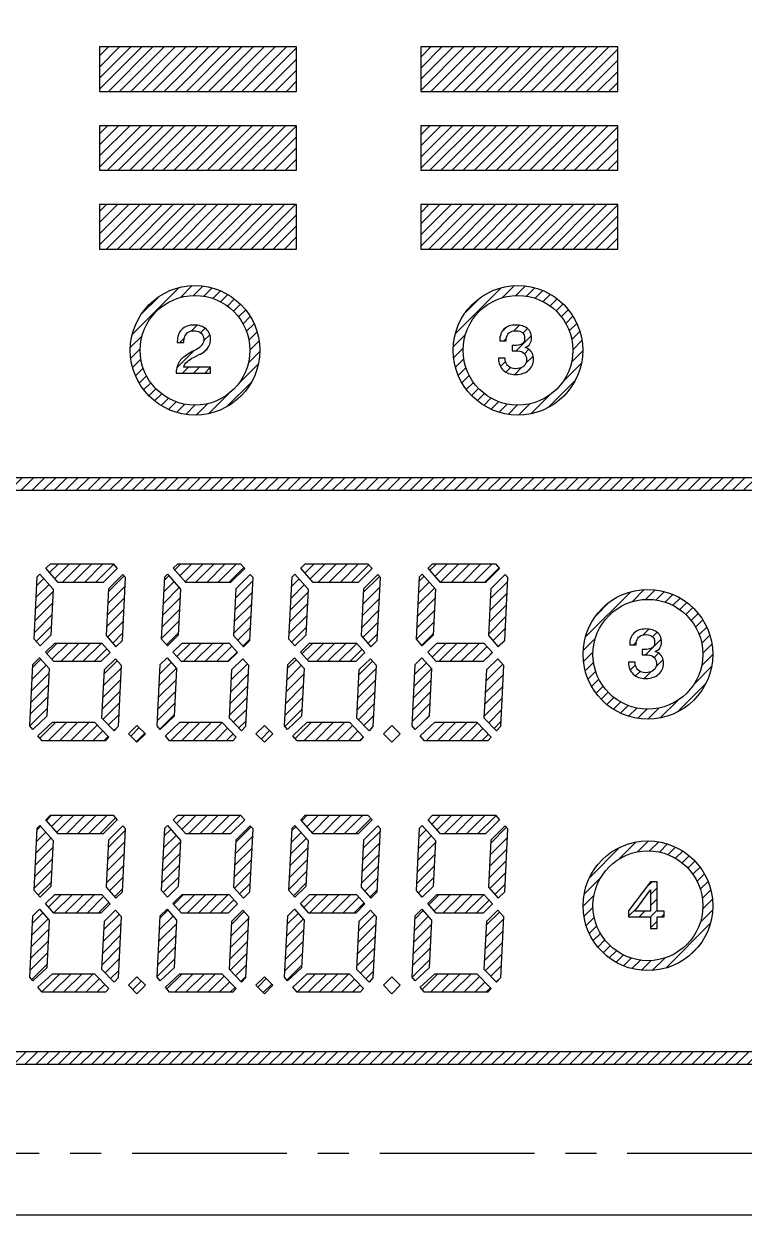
# Model space of a CAD drawing. Header units: millimetres. Extents: x 496 to 1208, y 1378 to 1539.
# Drawn here: x 1039.06 to 1056.52, y 1445.39 to 1474.27 of the extents above; entities that cross this region are included whole.
import ezdxf

# ---------------------------------------------------------------- set-up
doc = ezdxf.new("R2010")
doc.units = ezdxf.units.MM
doc.header["$LTSCALE"] = 3
doc.linetypes.add('CENTER', pattern=[2, 1.25, -0.25, 0.25, -0.25])
doc.layers.add('SY', color=6, linetype='Continuous')
pattern_1 = [(45, (202.90686, 3937.36203), (-0.134703842, 0.134703842), [])]

msp = doc.modelspace()

# ---------------------------------------------------------------- hatches: boundary and pattern name
at = {"linetype": 'Continuous'}
h = msp.add_hatch(dxfattribs=at)
h.set_pattern_fill('ANSI31', color=256, scale=0.06, style=0)
h.set_pattern_definition(pattern_1)
h.paths.add_polyline_path([(1040.895, 1472.629), (1040.895, 1473.706), (1045.668, 1473.706), (1045.668, 1472.629)])
h = msp.add_hatch(dxfattribs=at)
h.set_pattern_fill('ANSI31', color=256, scale=0.06, style=0)
h.set_pattern_definition(pattern_1)
h.paths.add_polyline_path([(1048.68, 1472.629), (1048.68, 1473.706), (1053.453, 1473.706), (1053.453, 1472.629)])
h = msp.add_hatch(dxfattribs=at)
h.set_pattern_fill('ANSI31', color=256, scale=0.06, style=0)
h.set_pattern_definition(pattern_1)
h.paths.add_polyline_path([(1040.895, 1470.719), (1040.895, 1471.796), (1045.668, 1471.796), (1045.668, 1470.719)])
h = msp.add_hatch(dxfattribs=at)
h.set_pattern_fill('ANSI31', color=256, scale=0.06, style=0)
h.set_pattern_definition(pattern_1)
h.paths.add_polyline_path([(1048.68, 1470.719), (1048.68, 1471.796), (1053.453, 1471.796), (1053.453, 1470.719)])
h = msp.add_hatch(dxfattribs=at)
h.set_pattern_fill('ANSI31', color=256, scale=0.06, style=0)
h.set_pattern_definition(pattern_1)
h.paths.add_polyline_path([(1040.895, 1468.809), (1040.895, 1469.886), (1045.668, 1469.886), (1045.668, 1468.809)])
h = msp.add_hatch(dxfattribs=at)
h.set_pattern_fill('ANSI31', color=256, scale=0.06, style=0)
h.set_pattern_definition(pattern_1)
h.paths.add_polyline_path([(1048.68, 1468.809), (1048.68, 1469.886), (1053.453, 1469.886), (1053.453, 1468.809)])
h = msp.add_hatch(dxfattribs=at)
h.set_pattern_fill('ANSI31', color=256, scale=0.06, style=0)
h.set_pattern_definition(pattern_1)
h.paths.add_polyline_path([(1043.209, 1467.924, -1), (1043.209, 1464.784, -1)])
h.paths.add_polyline_path([(1043.209, 1467.684, -1), (1043.209, 1465.024, -1)])
h = msp.add_hatch(dxfattribs=at)
h.set_pattern_fill('ANSI31', color=256, scale=0.06, style=0)
h.set_pattern_definition(pattern_1)
h.paths.add_polyline_path([(1051.034, 1467.924, -1), (1051.034, 1464.784, -1)])
h.paths.add_polyline_path([(1051.034, 1467.684, -1), (1051.034, 1465.024, -1)])
h = msp.add_hatch(dxfattribs=at)
h.set_pattern_fill('ANSI31', color=256, scale=0.06, style=0)
h.set_pattern_definition(pattern_1)
h.paths.add_polyline_path([(1043.42, 1466.624), (1043.416, 1466.664), (1043.406, 1466.701), (1043.389, 1466.733), (1043.365, 1466.762), (1043.354, 1466.772), (1043.324, 1466.794), (1043.29, 1466.81), (1043.252, 1466.821), (1043.211, 1466.827), (1043.178, 1466.828), (1043.135, 1466.826), (1043.096, 1466.817), (1043.06, 1466.802), (1043.029, 1466.782), (1043.003, 1466.757), (1042.982, 1466.729), (1042.965, 1466.698), (1042.952, 1466.662), (1042.944, 1466.624), (1042.939, 1466.582), (1042.939, 1466.56), (1042.939, 1466.546), (1042.779, 1466.546), (1042.779, 1466.567), (1042.781, 1466.61), (1042.786, 1466.651), (1042.794, 1466.69), (1042.804, 1466.726), (1042.819, 1466.761), (1042.836, 1466.793), (1042.856, 1466.823), (1042.88, 1466.85), (1042.889, 1466.86), (1042.917, 1466.884), (1042.947, 1466.906), (1042.98, 1466.924), (1043.014, 1466.939), (1043.052, 1466.951), (1043.092, 1466.96), (1043.134, 1466.965), (1043.178, 1466.967), (1043.185, 1466.967), (1043.23, 1466.965), (1043.272, 1466.961), (1043.313, 1466.953), (1043.351, 1466.942), (1043.387, 1466.928), (1043.42, 1466.911), (1043.451, 1466.891), (1043.476, 1466.872), (1043.504, 1466.845), (1043.527, 1466.815), (1043.547, 1466.784), (1043.563, 1466.75), (1043.574, 1466.714), (1043.581, 1466.676), (1043.585, 1466.636), (1043.585, 1466.622), (1043.583, 1466.581), (1043.577, 1466.542), (1043.568, 1466.504), (1043.554, 1466.469), (1043.536, 1466.436), (1043.521, 1466.413), (1043.499, 1466.385), (1043.474, 1466.359), (1043.446, 1466.333), (1043.413, 1466.309), (1043.378, 1466.286), (1043.339, 1466.264), (1043.323, 1466.257), (1043.22, 1466.207), (1043.175, 1466.184), (1043.135, 1466.161), (1043.099, 1466.14), (1043.067, 1466.119), (1043.039, 1466.098), (1043.015, 1466.078), (1043.015, 1466.077), (1042.985, 1466.047), (1042.961, 1466.015), (1042.942, 1465.982), (1042.929, 1465.948), (1042.928, 1465.945), (1043.585, 1465.945), (1043.585, 1465.801), (1042.753, 1465.801), (1042.753, 1465.811), (1042.754, 1465.854), (1042.759, 1465.894), (1042.765, 1465.933), (1042.776, 1465.97), (1042.788, 1466.006), (1042.804, 1466.039), (1042.823, 1466.071), (1042.839, 1466.095), (1042.859, 1466.12), (1042.881, 1466.144), (1042.906, 1466.168), (1042.934, 1466.192), (1042.966, 1466.216), (1042.999, 1466.24), (1043.036, 1466.264), (1043.076, 1466.288), (1043.119, 1466.311), (1043.138, 1466.322), (1043.241, 1466.375), (1043.281, 1466.398), (1043.315, 1466.422), (1043.345, 1466.447), (1043.369, 1466.473), (1043.377, 1466.484), (1043.396, 1466.516), (1043.41, 1466.552), (1043.418, 1466.59)])
h = msp.add_hatch(dxfattribs=at)
h.set_pattern_fill('ANSI31', color=256, scale=0.06, style=0)
h.set_pattern_definition(pattern_1)
h.paths.add_polyline_path([(1051.193, 1466.603), (1051.196, 1466.646), (1051.196, 1466.648), (1051.193, 1466.69), (1051.182, 1466.727), (1051.164, 1466.758), (1051.141, 1466.783), (1051.112, 1466.803), (1051.078, 1466.817), (1051.038, 1466.826), (1050.993, 1466.83), (1050.982, 1466.83), (1050.937, 1466.828), (1050.896, 1466.82), (1050.86, 1466.806), (1050.829, 1466.788), (1050.807, 1466.768), (1050.786, 1466.742), (1050.77, 1466.711), (1050.758, 1466.676), (1050.751, 1466.636), (1050.748, 1466.591), (1050.748, 1466.584), (1050.592, 1466.584), (1050.592, 1466.592), (1050.594, 1466.635), (1050.599, 1466.675), (1050.608, 1466.713), (1050.619, 1466.75), (1050.635, 1466.783), (1050.653, 1466.815), (1050.675, 1466.844), (1050.696, 1466.865), (1050.724, 1466.89), (1050.755, 1466.912), (1050.788, 1466.929), (1050.823, 1466.944), (1050.861, 1466.955), (1050.901, 1466.962), (1050.944, 1466.966), (1050.973, 1466.967), (1051.02, 1466.965), (1051.065, 1466.961), (1051.106, 1466.954), (1051.145, 1466.944), (1051.181, 1466.932), (1051.214, 1466.916), (1051.244, 1466.898), (1051.262, 1466.885), (1051.29, 1466.859), (1051.314, 1466.831), (1051.333, 1466.8), (1051.347, 1466.765), (1051.358, 1466.729), (1051.363, 1466.689), (1051.365, 1466.655), (1051.362, 1466.613), (1051.354, 1466.575), (1051.342, 1466.54), (1051.326, 1466.512), (1051.303, 1466.482), (1051.274, 1466.456), (1051.24, 1466.435), (1051.213, 1466.422), (1051.252, 1466.405), (1051.288, 1466.385), (1051.319, 1466.362), (1051.345, 1466.335), (1051.361, 1466.316), (1051.379, 1466.285), (1051.393, 1466.251), (1051.403, 1466.213), (1051.408, 1466.173), (1051.41, 1466.137), (1051.408, 1466.095), (1051.402, 1466.056), (1051.393, 1466.019), (1051.38, 1465.984), (1051.362, 1465.951), (1051.342, 1465.921), (1051.317, 1465.892), (1051.291, 1465.869), (1051.262, 1465.847), (1051.231, 1465.827), (1051.198, 1465.811), (1051.162, 1465.797), (1051.125, 1465.785), (1051.085, 1465.777), (1051.042, 1465.771), (1050.998, 1465.769), (1050.973, 1465.768), (1050.928, 1465.77), (1050.886, 1465.775), (1050.846, 1465.783), (1050.808, 1465.794), (1050.772, 1465.808), (1050.739, 1465.825), (1050.708, 1465.846), (1050.679, 1465.87), (1050.675, 1465.874), (1050.649, 1465.901), (1050.627, 1465.93), (1050.608, 1465.961), (1050.592, 1465.995), (1050.58, 1466.031), (1050.572, 1466.069), (1050.566, 1466.109), (1050.564, 1466.151), (1050.564, 1466.164), (1050.723, 1466.164), (1050.726, 1466.121), (1050.734, 1466.081), (1050.747, 1466.045), (1050.763, 1466.013), (1050.784, 1465.984), (1050.794, 1465.975), (1050.822, 1465.952), (1050.854, 1465.933), (1050.89, 1465.92), (1050.93, 1465.912), (1050.974, 1465.908), (1050.984, 1465.908), (1051.029, 1465.91), (1051.07, 1465.918), (1051.108, 1465.929), (1051.141, 1465.946), (1051.171, 1465.967), (1051.173, 1465.969), (1051.198, 1465.996), (1051.217, 1466.027), (1051.231, 1466.062), (1051.239, 1466.1), (1051.241, 1466.137), (1051.238, 1466.178), (1051.228, 1466.215), (1051.211, 1466.248), (1051.187, 1466.276), (1051.173, 1466.288), (1051.144, 1466.307), (1051.111, 1466.322), (1051.073, 1466.333), (1051.031, 1466.34), (1050.984, 1466.342), (1050.984, 1466.342), (1050.951, 1466.341), (1050.902, 1466.339), (1050.896, 1466.338), (1050.897, 1466.47), (1050.92, 1466.469), (1050.949, 1466.468), (1051, 1466.47), (1051.044, 1466.475), (1051.082, 1466.484), (1051.114, 1466.497), (1051.139, 1466.511), (1051.164, 1466.535), (1051.182, 1466.566)])
h = msp.add_hatch(dxfattribs=at)
h.set_pattern_fill('ANSI31', color=256, scale=0.06, style=0)
h.set_pattern_definition(pattern_1)
h.paths.add_polyline_path([(1039.893, 1460.729), (1039.593, 1461.071), (1039.702, 1461.179), (1041.222, 1461.179), (1041.324, 1461.069), (1040.983, 1460.729)])
h = msp.add_hatch(dxfattribs=at)
h.set_pattern_fill('ANSI31', color=256, scale=0.06, style=0)
h.set_pattern_definition(pattern_1)
h.paths.add_polyline_path([(1042.982, 1460.729), (1042.682, 1461.071), (1042.79, 1461.179), (1044.311, 1461.179), (1044.412, 1461.069), (1044.071, 1460.729)])
h = msp.add_hatch(dxfattribs=at)
h.set_pattern_fill('ANSI31', color=256, scale=0.06, style=0)
h.set_pattern_definition(pattern_1)
h.paths.add_polyline_path([(1046.07, 1460.729), (1045.77, 1461.071), (1045.879, 1461.179), (1047.399, 1461.179), (1047.501, 1461.069), (1047.16, 1460.729)])
h = msp.add_hatch(dxfattribs=at)
h.set_pattern_fill('ANSI31', color=256, scale=0.06, style=0)
h.set_pattern_definition(pattern_1)
h.paths.add_polyline_path([(1049.159, 1460.729), (1048.859, 1461.071), (1048.967, 1461.179), (1050.488, 1461.179), (1050.589, 1461.069), (1050.248, 1460.729)])
h = msp.add_hatch(dxfattribs=at)
h.set_pattern_fill('ANSI31', color=256, scale=0.06, style=0)
h.set_pattern_definition(pattern_1)
h.paths.add_polyline_path([(1039.452, 1459.191), (1039.308, 1459.354), (1039.384, 1460.863), (1039.451, 1460.93), (1039.77, 1460.566), (1039.714, 1459.449)])
h = msp.add_hatch(dxfattribs=at)
h.set_pattern_fill('ANSI31', color=256, scale=0.06, style=0)
h.set_pattern_definition(pattern_1)
h.paths.add_polyline_path([(1041.054, 1459.439), (1041.111, 1460.575), (1041.459, 1460.921), (1041.526, 1460.849), (1041.449, 1459.324), (1041.292, 1459.17)])
h = msp.add_hatch(dxfattribs=at)
h.set_pattern_fill('ANSI31', color=256, scale=0.06, style=0)
h.set_pattern_definition(pattern_1)
h.paths.add_polyline_path([(1042.54, 1459.191), (1042.397, 1459.354), (1042.473, 1460.863), (1042.54, 1460.93), (1042.858, 1460.566), (1042.802, 1459.449)])
h = msp.add_hatch(dxfattribs=at)
h.set_pattern_fill('ANSI31', color=256, scale=0.06, style=0)
h.set_pattern_definition(pattern_1)
h.paths.add_polyline_path([(1044.143, 1459.439), (1044.2, 1460.575), (1044.548, 1460.921), (1044.614, 1460.849), (1044.537, 1459.324), (1044.38, 1459.17)])
h = msp.add_hatch(dxfattribs=at)
h.set_pattern_fill('ANSI31', color=256, scale=0.06, style=0)
h.set_pattern_definition(pattern_1)
h.paths.add_polyline_path([(1045.629, 1459.191), (1045.485, 1459.354), (1045.561, 1460.863), (1045.628, 1460.93), (1045.947, 1460.566), (1045.891, 1459.449)])
h = msp.add_hatch(dxfattribs=at)
h.set_pattern_fill('ANSI31', color=256, scale=0.06, style=0)
h.set_pattern_definition(pattern_1)
h.paths.add_polyline_path([(1047.231, 1459.439), (1047.288, 1460.575), (1047.636, 1460.921), (1047.703, 1460.849), (1047.626, 1459.324), (1047.469, 1459.17)])
h = msp.add_hatch(dxfattribs=at)
h.set_pattern_fill('ANSI31', color=256, scale=0.06, style=0)
h.set_pattern_definition(pattern_1)
h.paths.add_polyline_path([(1048.717, 1459.191), (1048.574, 1459.354), (1048.65, 1460.863), (1048.717, 1460.93), (1049.035, 1460.566), (1048.979, 1459.449)])
h = msp.add_hatch(dxfattribs=at)
h.set_pattern_fill('ANSI31', color=256, scale=0.06, style=0)
h.set_pattern_definition(pattern_1)
h.paths.add_polyline_path([(1050.319, 1459.439), (1050.377, 1460.575), (1050.724, 1460.921), (1050.791, 1460.849), (1050.714, 1459.324), (1050.557, 1459.17)])
h = msp.add_hatch(dxfattribs=at)
h.set_pattern_fill('ANSI31', color=256, scale=0.06, style=0)
h.set_pattern_definition(pattern_1)
h.paths.add_polyline_path([(1054.184, 1460.558, -1), (1054.184, 1457.414, -1)])
h.paths.add_polyline_path([(1054.184, 1460.318, -1), (1054.184, 1457.654, -1)])
h = msp.add_hatch(dxfattribs=at)
h.set_pattern_fill('ANSI31', color=256, scale=0.06, style=0)
h.set_pattern_definition(pattern_1)
h.paths.add_polyline_path([(1054.343, 1459.235), (1054.347, 1459.278), (1054.347, 1459.28), (1054.343, 1459.323), (1054.333, 1459.359), (1054.315, 1459.391), (1054.291, 1459.416), (1054.262, 1459.435), (1054.228, 1459.45), (1054.188, 1459.459), (1054.143, 1459.463), (1054.132, 1459.463), (1054.087, 1459.46), (1054.046, 1459.452), (1054.01, 1459.439), (1053.979, 1459.42), (1053.957, 1459.401), (1053.936, 1459.374), (1053.92, 1459.343), (1053.908, 1459.308), (1053.9, 1459.268), (1053.897, 1459.224), (1053.897, 1459.216), (1053.742, 1459.216), (1053.742, 1459.224), (1053.744, 1459.267), (1053.749, 1459.308), (1053.757, 1459.346), (1053.769, 1459.382), (1053.784, 1459.416), (1053.803, 1459.447), (1053.825, 1459.476), (1053.845, 1459.498), (1053.873, 1459.523), (1053.904, 1459.544), (1053.937, 1459.562), (1053.973, 1459.577), (1054.011, 1459.588), (1054.051, 1459.595), (1054.094, 1459.599), (1054.123, 1459.6), (1054.17, 1459.598), (1054.215, 1459.594), (1054.256, 1459.587), (1054.295, 1459.577), (1054.331, 1459.565), (1054.364, 1459.549), (1054.394, 1459.531), (1054.412, 1459.517), (1054.44, 1459.492), (1054.464, 1459.463), (1054.483, 1459.432), (1054.498, 1459.398), (1054.508, 1459.361), (1054.514, 1459.321), (1054.515, 1459.288), (1054.512, 1459.246), (1054.505, 1459.207), (1054.492, 1459.172), (1054.477, 1459.145), (1054.453, 1459.114), (1054.425, 1459.088), (1054.39, 1459.067), (1054.363, 1459.054), (1054.403, 1459.037), (1054.438, 1459.018), (1054.469, 1458.994), (1054.496, 1458.967), (1054.511, 1458.948), (1054.529, 1458.917), (1054.543, 1458.883), (1054.553, 1458.845), (1054.559, 1458.805), (1054.56, 1458.769), (1054.558, 1458.727), (1054.553, 1458.688), (1054.543, 1458.651), (1054.53, 1458.616), (1054.513, 1458.583), (1054.492, 1458.553), (1054.467, 1458.524), (1054.442, 1458.501), (1054.413, 1458.479), (1054.381, 1458.459), (1054.348, 1458.442), (1054.312, 1458.428), (1054.275, 1458.417), (1054.235, 1458.409), (1054.192, 1458.403), (1054.148, 1458.4), (1054.123, 1458.4), (1054.078, 1458.401), (1054.036, 1458.406), (1053.996, 1458.414), (1053.958, 1458.425), (1053.922, 1458.44), (1053.889, 1458.457), (1053.858, 1458.478), (1053.829, 1458.502), (1053.825, 1458.506), (1053.799, 1458.533), (1053.777, 1458.562), (1053.758, 1458.593), (1053.742, 1458.627), (1053.73, 1458.663), (1053.721, 1458.701), (1053.716, 1458.741), (1053.714, 1458.783), (1053.714, 1458.796), (1053.873, 1458.796), (1053.876, 1458.753), (1053.884, 1458.713), (1053.896, 1458.677), (1053.913, 1458.645), (1053.934, 1458.616), (1053.943, 1458.607), (1053.972, 1458.584), (1054.004, 1458.565), (1054.039, 1458.552), (1054.08, 1458.544), (1054.124, 1458.54), (1054.134, 1458.54), (1054.179, 1458.542), (1054.22, 1458.549), (1054.258, 1458.561), (1054.291, 1458.578), (1054.321, 1458.599), (1054.323, 1458.601), (1054.348, 1458.628), (1054.367, 1458.659), (1054.381, 1458.694), (1054.389, 1458.732), (1054.391, 1458.769), (1054.388, 1458.81), (1054.378, 1458.847), (1054.361, 1458.88), (1054.338, 1458.908), (1054.324, 1458.92), (1054.294, 1458.94), (1054.261, 1458.955), (1054.223, 1458.965), (1054.181, 1458.972), (1054.134, 1458.974), (1054.134, 1458.974), (1054.101, 1458.973), (1054.052, 1458.971), (1054.046, 1458.97), (1054.047, 1459.102), (1054.07, 1459.101), (1054.099, 1459.1), (1054.15, 1459.102), (1054.194, 1459.107), (1054.233, 1459.116), (1054.265, 1459.129), (1054.289, 1459.143), (1054.314, 1459.168), (1054.332, 1459.198)])
h = msp.add_hatch(dxfattribs=at)
h.set_pattern_fill('ANSI31', color=256, scale=0.06, style=0)
h.set_pattern_definition(pattern_1)
h.paths.add_polyline_path([(1041.149, 1459.029), (1040.925, 1458.809), (1039.789, 1458.809), (1039.584, 1459.041), (1039.807, 1459.259), (1040.946, 1459.259)])
h = msp.add_hatch(dxfattribs=at)
h.set_pattern_fill('ANSI31', color=256, scale=0.06, style=0)
h.set_pattern_definition(pattern_1)
h.paths.add_polyline_path([(1044.237, 1459.029), (1044.014, 1458.809), (1042.877, 1458.809), (1042.673, 1459.041), (1042.895, 1459.259), (1044.034, 1459.259)])
h = msp.add_hatch(dxfattribs=at)
h.set_pattern_fill('ANSI31', color=256, scale=0.06, style=0)
h.set_pattern_definition(pattern_1)
h.paths.add_polyline_path([(1047.326, 1459.029), (1047.102, 1458.809), (1045.965, 1458.809), (1045.761, 1459.041), (1045.983, 1459.259), (1047.123, 1459.259)])
h = msp.add_hatch(dxfattribs=at)
h.set_pattern_fill('ANSI31', color=256, scale=0.06, style=0)
h.set_pattern_definition(pattern_1)
h.paths.add_polyline_path([(1050.414, 1459.029), (1050.19, 1458.809), (1049.054, 1458.809), (1048.85, 1459.041), (1049.072, 1459.259), (1050.211, 1459.259)])
h = msp.add_hatch(dxfattribs=at)
h.set_pattern_fill('ANSI31', color=256, scale=0.06, style=0)
h.set_pattern_definition(pattern_1)
h.paths.add_polyline_path([(1039.673, 1458.638), (1039.615, 1457.485), (1039.275, 1457.165), (1039.202, 1457.251), (1039.277, 1458.739), (1039.442, 1458.901)])
h = msp.add_hatch(dxfattribs=at)
h.set_pattern_fill('ANSI31', color=256, scale=0.06, style=0)
h.set_pattern_definition(pattern_1)
h.paths.add_polyline_path([(1041.281, 1458.879), (1041.419, 1458.723), (1041.344, 1457.238), (1041.249, 1457.131), (1040.953, 1457.44), (1041.013, 1458.615)])
h = msp.add_hatch(dxfattribs=at)
h.set_pattern_fill('ANSI31', color=256, scale=0.06, style=0)
h.set_pattern_definition(pattern_1)
h.paths.add_polyline_path([(1042.761, 1458.638), (1042.703, 1457.485), (1042.363, 1457.165), (1042.291, 1457.251), (1042.366, 1458.739), (1042.53, 1458.901)])
h = msp.add_hatch(dxfattribs=at)
h.set_pattern_fill('ANSI31', color=256, scale=0.06, style=0)
h.set_pattern_definition(pattern_1)
h.paths.add_polyline_path([(1044.37, 1458.879), (1044.507, 1458.723), (1044.432, 1457.238), (1044.338, 1457.131), (1044.042, 1457.44), (1044.101, 1458.615)])
h = msp.add_hatch(dxfattribs=at)
h.set_pattern_fill('ANSI31', color=256, scale=0.06, style=0)
h.set_pattern_definition(pattern_1)
h.paths.add_polyline_path([(1045.85, 1458.638), (1045.792, 1457.485), (1045.451, 1457.165), (1045.379, 1457.251), (1045.454, 1458.739), (1045.618, 1458.901)])
h = msp.add_hatch(dxfattribs=at)
h.set_pattern_fill('ANSI31', color=256, scale=0.06, style=0)
h.set_pattern_definition(pattern_1)
h.paths.add_polyline_path([(1047.458, 1458.879), (1047.596, 1458.723), (1047.521, 1457.238), (1047.426, 1457.131), (1047.13, 1457.44), (1047.19, 1458.615)])
h = msp.add_hatch(dxfattribs=at)
h.set_pattern_fill('ANSI31', color=256, scale=0.06, style=0)
h.set_pattern_definition(pattern_1)
h.paths.add_polyline_path([(1048.938, 1458.638), (1048.88, 1457.485), (1048.54, 1457.165), (1048.468, 1457.251), (1048.543, 1458.739), (1048.707, 1458.901)])
h = msp.add_hatch(dxfattribs=at)
h.set_pattern_fill('ANSI31', color=256, scale=0.06, style=0)
h.set_pattern_definition(pattern_1)
h.paths.add_polyline_path([(1050.547, 1458.879), (1050.684, 1458.723), (1050.609, 1457.238), (1050.515, 1457.131), (1050.219, 1457.44), (1050.278, 1458.615)])
h = msp.add_hatch(dxfattribs=at)
h.set_pattern_fill('ANSI31', color=256, scale=0.06, style=0)
h.set_pattern_definition(pattern_1)
h.paths.add_polyline_path([(1041.037, 1456.89), (1039.504, 1456.89), (1039.403, 1457.011), (1039.752, 1457.34), (1040.773, 1457.34), (1041.117, 1456.98)])
h = msp.add_hatch(dxfattribs=at)
h.set_pattern_fill('ANSI31', color=256, scale=0.06, style=0)
h.set_pattern_definition(pattern_1)
h.paths.add_polyline_path([(1041.598, 1457.059), (1041.801, 1457.262), (1042.005, 1457.059), (1041.801, 1456.855)])
h = msp.add_hatch(dxfattribs=at)
h.set_pattern_fill('ANSI31', color=256, scale=0.06, style=0)
h.set_pattern_definition(pattern_1)
h.paths.add_polyline_path([(1044.126, 1456.89), (1042.592, 1456.89), (1042.491, 1457.011), (1042.841, 1457.34), (1043.861, 1457.34), (1044.205, 1456.98)])
h = msp.add_hatch(dxfattribs=at)
h.set_pattern_fill('ANSI31', color=256, scale=0.06, style=0)
h.set_pattern_definition(pattern_1)
h.paths.add_polyline_path([(1044.686, 1457.059), (1044.89, 1457.262), (1045.094, 1457.059), (1044.89, 1456.855)])
h = msp.add_hatch(dxfattribs=at)
h.set_pattern_fill('ANSI31', color=256, scale=0.06, style=0)
h.set_pattern_definition(pattern_1)
h.paths.add_polyline_path([(1047.214, 1456.89), (1045.68, 1456.89), (1045.58, 1457.011), (1045.929, 1457.34), (1046.95, 1457.34), (1047.294, 1456.98)])
h = msp.add_hatch(dxfattribs=at)
h.set_pattern_fill('ANSI31', color=256, scale=0.06, style=0)
h.set_pattern_definition(pattern_1)
h.paths.add_polyline_path([(1050.303, 1456.89), (1048.769, 1456.89), (1048.668, 1457.011), (1049.017, 1457.34), (1050.038, 1457.34), (1050.382, 1456.98)])
h = msp.add_hatch(dxfattribs=at)
h.set_pattern_fill('ANSI31', color=256, scale=0.06, style=0)
h.set_pattern_definition(pattern_1)
h.paths.add_polyline_path([(1039.893, 1454.634), (1039.593, 1454.976), (1039.702, 1455.084), (1041.222, 1455.084), (1041.324, 1454.974), (1040.983, 1454.634)])
h = msp.add_hatch(dxfattribs=at)
h.set_pattern_fill('ANSI31', color=256, scale=0.06, style=0)
h.set_pattern_definition(pattern_1)
h.paths.add_polyline_path([(1042.982, 1454.634), (1042.682, 1454.976), (1042.79, 1455.084), (1044.311, 1455.084), (1044.412, 1454.974), (1044.071, 1454.634)])
h = msp.add_hatch(dxfattribs=at)
h.set_pattern_fill('ANSI31', color=256, scale=0.06, style=0)
h.set_pattern_definition(pattern_1)
h.paths.add_polyline_path([(1046.07, 1454.634), (1045.77, 1454.976), (1045.879, 1455.084), (1047.399, 1455.084), (1047.501, 1454.974), (1047.16, 1454.634)])
h = msp.add_hatch(dxfattribs=at)
h.set_pattern_fill('ANSI31', color=256, scale=0.06, style=0)
h.set_pattern_definition(pattern_1)
h.paths.add_polyline_path([(1049.159, 1454.634), (1048.859, 1454.976), (1048.967, 1455.084), (1050.488, 1455.084), (1050.589, 1454.974), (1050.248, 1454.634)])
h = msp.add_hatch(dxfattribs=at)
h.set_pattern_fill('ANSI31', color=256, scale=0.06, style=0)
h.set_pattern_definition(pattern_1)
h.paths.add_polyline_path([(1039.452, 1453.097), (1039.308, 1453.259), (1039.384, 1454.768), (1039.451, 1454.835), (1039.77, 1454.472), (1039.714, 1453.354)])
h = msp.add_hatch(dxfattribs=at)
h.set_pattern_fill('ANSI31', color=256, scale=0.06, style=0)
h.set_pattern_definition(pattern_1)
h.paths.add_polyline_path([(1041.054, 1453.344), (1041.111, 1454.48), (1041.459, 1454.827), (1041.526, 1454.754), (1041.449, 1453.229), (1041.292, 1453.075)])
h = msp.add_hatch(dxfattribs=at)
h.set_pattern_fill('ANSI31', color=256, scale=0.06, style=0)
h.set_pattern_definition(pattern_1)
h.paths.add_polyline_path([(1042.54, 1453.097), (1042.397, 1453.259), (1042.473, 1454.768), (1042.54, 1454.835), (1042.858, 1454.472), (1042.802, 1453.354)])
h = msp.add_hatch(dxfattribs=at)
h.set_pattern_fill('ANSI31', color=256, scale=0.06, style=0)
h.set_pattern_definition(pattern_1)
h.paths.add_polyline_path([(1044.143, 1453.344), (1044.2, 1454.48), (1044.548, 1454.827), (1044.614, 1454.754), (1044.537, 1453.229), (1044.38, 1453.075)])
h = msp.add_hatch(dxfattribs=at)
h.set_pattern_fill('ANSI31', color=256, scale=0.06, style=0)
h.set_pattern_definition(pattern_1)
h.paths.add_polyline_path([(1045.629, 1453.097), (1045.485, 1453.259), (1045.561, 1454.768), (1045.628, 1454.835), (1045.947, 1454.472), (1045.891, 1453.354)])
h = msp.add_hatch(dxfattribs=at)
h.set_pattern_fill('ANSI31', color=256, scale=0.06, style=0)
h.set_pattern_definition(pattern_1)
h.paths.add_polyline_path([(1047.231, 1453.344), (1047.288, 1454.48), (1047.636, 1454.827), (1047.703, 1454.754), (1047.626, 1453.229), (1047.469, 1453.075)])
h = msp.add_hatch(dxfattribs=at)
h.set_pattern_fill('ANSI31', color=256, scale=0.06, style=0)
h.set_pattern_definition(pattern_1)
h.paths.add_polyline_path([(1048.717, 1453.097), (1048.574, 1453.259), (1048.65, 1454.768), (1048.717, 1454.835), (1049.035, 1454.472), (1048.979, 1453.354)])
h = msp.add_hatch(dxfattribs=at)
h.set_pattern_fill('ANSI31', color=256, scale=0.06, style=0)
h.set_pattern_definition(pattern_1)
h.paths.add_polyline_path([(1050.319, 1453.344), (1050.377, 1454.48), (1050.724, 1454.827), (1050.791, 1454.754), (1050.714, 1453.229), (1050.557, 1453.075)])
h = msp.add_hatch(dxfattribs=at)
h.set_pattern_fill('ANSI31', color=256, scale=0.06, style=0)
h.set_pattern_definition(pattern_1)
h.paths.add_polyline_path([(1054.184, 1454.463, -1), (1054.184, 1451.32, -1)])
h.paths.add_polyline_path([(1054.184, 1454.223, -1), (1054.184, 1451.56, -1)])
h = msp.add_hatch(dxfattribs=at)
h.set_pattern_fill('ANSI31', color=256, scale=0.06, style=0)
h.set_pattern_definition(pattern_1)
h.paths.add_polyline_path([(1054.407, 1453.472), (1054.407, 1452.759), (1054.58, 1452.759), (1054.58, 1452.625), (1054.407, 1452.625), (1054.407, 1452.339), (1054.249, 1452.339), (1054.249, 1452.625), (1053.717, 1452.625), (1053.717, 1452.772), (1054.248, 1453.472)])
h.paths.add_polyline_path([(1054.249, 1453.278), (1054.249, 1452.759), (1053.864, 1452.759)])
h = msp.add_hatch(dxfattribs=at)
h.set_pattern_fill('ANSI31', color=256, scale=0.06, style=0)
h.set_pattern_definition(pattern_1)
h.paths.add_polyline_path([(1041.149, 1452.935), (1040.925, 1452.715), (1039.789, 1452.715), (1039.584, 1452.946), (1039.807, 1453.165), (1040.946, 1453.165)])
h = msp.add_hatch(dxfattribs=at)
h.set_pattern_fill('ANSI31', color=256, scale=0.06, style=0)
h.set_pattern_definition(pattern_1)
h.paths.add_polyline_path([(1044.237, 1452.935), (1044.014, 1452.715), (1042.877, 1452.715), (1042.673, 1452.946), (1042.895, 1453.165), (1044.034, 1453.165)])
h = msp.add_hatch(dxfattribs=at)
h.set_pattern_fill('ANSI31', color=256, scale=0.06, style=0)
h.set_pattern_definition(pattern_1)
h.paths.add_polyline_path([(1047.326, 1452.935), (1047.102, 1452.715), (1045.965, 1452.715), (1045.761, 1452.946), (1045.983, 1453.165), (1047.123, 1453.165)])
h = msp.add_hatch(dxfattribs=at)
h.set_pattern_fill('ANSI31', color=256, scale=0.06, style=0)
h.set_pattern_definition(pattern_1)
h.paths.add_polyline_path([(1050.414, 1452.935), (1050.19, 1452.715), (1049.054, 1452.715), (1048.85, 1452.946), (1049.072, 1453.165), (1050.211, 1453.165)])
h = msp.add_hatch(dxfattribs=at)
h.set_pattern_fill('ANSI31', color=256, scale=0.06, style=0)
h.set_pattern_definition(pattern_1)
h.paths.add_polyline_path([(1039.673, 1452.543), (1039.615, 1451.39), (1039.275, 1451.07), (1039.202, 1451.157), (1039.277, 1452.645), (1039.442, 1452.806)])
h = msp.add_hatch(dxfattribs=at)
h.set_pattern_fill('ANSI31', color=256, scale=0.06, style=0)
h.set_pattern_definition(pattern_1)
h.paths.add_polyline_path([(1041.281, 1452.784), (1041.419, 1452.629), (1041.344, 1451.144), (1041.249, 1451.036), (1040.953, 1451.346), (1041.013, 1452.52)])
h = msp.add_hatch(dxfattribs=at)
h.set_pattern_fill('ANSI31', color=256, scale=0.06, style=0)
h.set_pattern_definition(pattern_1)
h.paths.add_polyline_path([(1042.761, 1452.543), (1042.703, 1451.39), (1042.363, 1451.07), (1042.291, 1451.157), (1042.366, 1452.645), (1042.53, 1452.806)])
h = msp.add_hatch(dxfattribs=at)
h.set_pattern_fill('ANSI31', color=256, scale=0.06, style=0)
h.set_pattern_definition(pattern_1)
h.paths.add_polyline_path([(1044.37, 1452.784), (1044.507, 1452.629), (1044.432, 1451.144), (1044.338, 1451.036), (1044.042, 1451.346), (1044.101, 1452.52)])
h = msp.add_hatch(dxfattribs=at)
h.set_pattern_fill('ANSI31', color=256, scale=0.06, style=0)
h.set_pattern_definition(pattern_1)
h.paths.add_polyline_path([(1045.85, 1452.543), (1045.792, 1451.39), (1045.451, 1451.07), (1045.379, 1451.157), (1045.454, 1452.645), (1045.618, 1452.806)])
h = msp.add_hatch(dxfattribs=at)
h.set_pattern_fill('ANSI31', color=256, scale=0.06, style=0)
h.set_pattern_definition(pattern_1)
h.paths.add_polyline_path([(1047.458, 1452.784), (1047.596, 1452.629), (1047.521, 1451.144), (1047.426, 1451.036), (1047.13, 1451.346), (1047.19, 1452.52)])
h = msp.add_hatch(dxfattribs=at)
h.set_pattern_fill('ANSI31', color=256, scale=0.06, style=0)
h.set_pattern_definition(pattern_1)
h.paths.add_polyline_path([(1048.938, 1452.543), (1048.88, 1451.39), (1048.54, 1451.07), (1048.468, 1451.157), (1048.543, 1452.645), (1048.707, 1452.806)])
h = msp.add_hatch(dxfattribs=at)
h.set_pattern_fill('ANSI31', color=256, scale=0.06, style=0)
h.set_pattern_definition(pattern_1)
h.paths.add_polyline_path([(1050.547, 1452.784), (1050.684, 1452.629), (1050.609, 1451.144), (1050.515, 1451.036), (1050.219, 1451.346), (1050.278, 1452.52)])
h = msp.add_hatch(dxfattribs=at)
h.set_pattern_fill('ANSI31', color=256, scale=0.06, style=0)
h.set_pattern_definition(pattern_1)
h.paths.add_polyline_path([(1041.037, 1450.795), (1039.504, 1450.795), (1039.403, 1450.916), (1039.752, 1451.245), (1040.773, 1451.245), (1041.117, 1450.885)])
h = msp.add_hatch(dxfattribs=at)
h.set_pattern_fill('ANSI31', color=256, scale=0.06, style=0)
h.set_pattern_definition(pattern_1)
h.paths.add_polyline_path([(1041.598, 1450.964), (1041.801, 1451.168), (1042.005, 1450.964), (1041.801, 1450.76)])
h = msp.add_hatch(dxfattribs=at)
h.set_pattern_fill('ANSI31', color=256, scale=0.06, style=0)
h.set_pattern_definition(pattern_1)
h.paths.add_polyline_path([(1044.126, 1450.795), (1042.592, 1450.795), (1042.491, 1450.916), (1042.841, 1451.245), (1043.861, 1451.245), (1044.205, 1450.885)])
h = msp.add_hatch(dxfattribs=at)
h.set_pattern_fill('ANSI31', color=256, scale=0.06, style=0)
h.set_pattern_definition(pattern_1)
h.paths.add_polyline_path([(1044.686, 1450.964), (1044.89, 1451.168), (1045.094, 1450.964), (1044.89, 1450.76)])
h = msp.add_hatch(dxfattribs=at)
h.set_pattern_fill('ANSI31', color=256, scale=0.06, style=0)
h.set_pattern_definition(pattern_1)
h.paths.add_polyline_path([(1047.214, 1450.795), (1045.68, 1450.795), (1045.58, 1450.916), (1045.929, 1451.245), (1046.95, 1451.245), (1047.294, 1450.885)])
h = msp.add_hatch(dxfattribs=at)
h.set_pattern_fill('ANSI31', color=256, scale=0.06, style=0)
h.set_pattern_definition(pattern_1)
h.paths.add_polyline_path([(1050.303, 1450.795), (1048.769, 1450.795), (1048.668, 1450.916), (1049.017, 1451.245), (1050.038, 1451.245), (1050.382, 1450.885)])
at = {"layer": 'SY', "linetype": 'Continuous'}
h = msp.add_hatch(dxfattribs=at)
h.set_pattern_fill('ANSI31', color=256, scale=0.06, style=0)
h.set_pattern_definition(pattern_1)
h.paths.add_polyline_path([(1072.536, 1462.966), (1031.154, 1462.966, -1), (1031.154, 1463.266), (1072.536, 1463.266, -1)])
h = msp.add_hatch(dxfattribs=at)
h.set_pattern_fill('ANSI31', color=256, scale=0.06, style=0)
h.set_pattern_definition(pattern_1)
h.paths.add_polyline_path([(1072.536, 1449.054), (1031.154, 1449.054, -1), (1031.154, 1449.354), (1072.536, 1449.354, -1)])

# ---------------------------------------------------------------- linework, layer by layer
msp.add_lwpolyline([(1077.905, 1509.351), (1077.905, 1445.391), (1025.185, 1445.391), (1025.185, 1509.351)], close=True)
at = {"linetype": 'CENTER'}
msp.add_lwpolyline([(1073.405, 1507.851), (1029.685, 1507.851, 0.414214), (1028.685, 1506.851), (1028.685, 1447.891, 0.414214), (1029.685, 1446.891), (1073.405, 1446.891, 0.414214), (1074.405, 1447.891), (1074.405, 1506.851, 0.414214)], format="xyb", close=True, dxfattribs=at)
at = {"linetype": 'Continuous'}
for points in [[(1045.668, 1472.629), (1045.668, 1473.706), (1040.895, 1473.706), (1040.895, 1472.629)], [(1053.453, 1472.629), (1053.453, 1473.706), (1048.68, 1473.706), (1048.68, 1472.629)], [(1045.668, 1470.719), (1045.668, 1471.796), (1040.895, 1471.796), (1040.895, 1470.719)], [(1053.453, 1470.719), (1053.453, 1471.796), (1048.68, 1471.796), (1048.68, 1470.719)], [(1045.668, 1468.809), (1045.668, 1469.886), (1040.895, 1469.886), (1040.895, 1468.809)], [(1053.453, 1468.809), (1053.453, 1469.886), (1048.68, 1469.886), (1048.68, 1468.809)], [(1043.418, 1466.59), (1043.41, 1466.552), (1043.396, 1466.516), (1043.377, 1466.484), (1043.369, 1466.473), (1043.345, 1466.447), (1043.315, 1466.422), (1043.281, 1466.398), (1043.241, 1466.375), (1043.138, 1466.322), (1043.119, 1466.311), (1043.076, 1466.288), (1043.036, 1466.264), (1042.999, 1466.24), (1042.966, 1466.216), (1042.934, 1466.192), (1042.906, 1466.168), (1042.881, 1466.144), (1042.859, 1466.12), (1042.839, 1466.095), (1042.823, 1466.071), (1042.804, 1466.039), (1042.788, 1466.006), (1042.776, 1465.97), (1042.765, 1465.933), (1042.759, 1465.894), (1042.754, 1465.854), (1042.753, 1465.811), (1042.753, 1465.801), (1043.585, 1465.801), (1043.585, 1465.945), (1042.928, 1465.945), (1042.929, 1465.948), (1042.942, 1465.982), (1042.961, 1466.015), (1042.985, 1466.047), (1043.015, 1466.077), (1043.015, 1466.078), (1043.039, 1466.098), (1043.067, 1466.119), (1043.099, 1466.14), (1043.135, 1466.161), (1043.175, 1466.184), (1043.22, 1466.207), (1043.323, 1466.257), (1043.339, 1466.264), (1043.378, 1466.286), (1043.413, 1466.309), (1043.446, 1466.333), (1043.474, 1466.359), (1043.499, 1466.385), (1043.521, 1466.413), (1043.536, 1466.436), (1043.554, 1466.469), (1043.568, 1466.504), (1043.577, 1466.542), (1043.583, 1466.581), (1043.585, 1466.622), (1043.585, 1466.636), (1043.581, 1466.676), (1043.574, 1466.714), (1043.563, 1466.75), (1043.547, 1466.784), (1043.527, 1466.815), (1043.504, 1466.845), (1043.476, 1466.872), (1043.451, 1466.891), (1043.42, 1466.911), (1043.387, 1466.928), (1043.351, 1466.942), (1043.313, 1466.953), (1043.272, 1466.961), (1043.23, 1466.965), (1043.185, 1466.967), (1043.178, 1466.967), (1043.134, 1466.965), (1043.092, 1466.96), (1043.052, 1466.951), (1043.014, 1466.939), (1042.98, 1466.924), (1042.947, 1466.906), (1042.917, 1466.884), (1042.889, 1466.86), (1042.88, 1466.85), (1042.856, 1466.823), (1042.836, 1466.793), (1042.819, 1466.761), (1042.804, 1466.726), (1042.794, 1466.69), (1042.786, 1466.651), (1042.781, 1466.61), (1042.779, 1466.567), (1042.779, 1466.546), (1042.939, 1466.546), (1042.939, 1466.56), (1042.939, 1466.582), (1042.944, 1466.624), (1042.952, 1466.662), (1042.965, 1466.698), (1042.982, 1466.729), (1043.003, 1466.757), (1043.029, 1466.782), (1043.06, 1466.802), (1043.096, 1466.817), (1043.135, 1466.826), (1043.178, 1466.828), (1043.211, 1466.827), (1043.252, 1466.821), (1043.29, 1466.81), (1043.324, 1466.794), (1043.354, 1466.772), (1043.365, 1466.762), (1043.389, 1466.733), (1043.406, 1466.701), (1043.416, 1466.664), (1043.42, 1466.624)], [(1051.182, 1466.566), (1051.164, 1466.535), (1051.139, 1466.511), (1051.114, 1466.497), (1051.082, 1466.484), (1051.044, 1466.475), (1051, 1466.47), (1050.949, 1466.468), (1050.92, 1466.469), (1050.897, 1466.47), (1050.896, 1466.338), (1050.902, 1466.339), (1050.951, 1466.341), (1050.984, 1466.342), (1050.984, 1466.342), (1051.031, 1466.34), (1051.073, 1466.333), (1051.111, 1466.322), (1051.144, 1466.307), (1051.173, 1466.288), (1051.187, 1466.276), (1051.211, 1466.248), (1051.228, 1466.215), (1051.238, 1466.178), (1051.241, 1466.137), (1051.239, 1466.1), (1051.231, 1466.062), (1051.217, 1466.027), (1051.198, 1465.996), (1051.173, 1465.969), (1051.171, 1465.967), (1051.141, 1465.946), (1051.108, 1465.929), (1051.07, 1465.918), (1051.029, 1465.91), (1050.984, 1465.908), (1050.974, 1465.908), (1050.93, 1465.912), (1050.89, 1465.92), (1050.854, 1465.933), (1050.822, 1465.952), (1050.794, 1465.975), (1050.784, 1465.984), (1050.763, 1466.013), (1050.747, 1466.045), (1050.734, 1466.081), (1050.726, 1466.121), (1050.723, 1466.164), (1050.564, 1466.164), (1050.564, 1466.151), (1050.566, 1466.109), (1050.572, 1466.069), (1050.58, 1466.031), (1050.592, 1465.995), (1050.608, 1465.961), (1050.627, 1465.93), (1050.649, 1465.901), (1050.675, 1465.874), (1050.679, 1465.87), (1050.708, 1465.846), (1050.739, 1465.825), (1050.772, 1465.808), (1050.808, 1465.794), (1050.846, 1465.783), (1050.886, 1465.775), (1050.928, 1465.77), (1050.973, 1465.768), (1050.998, 1465.769), (1051.042, 1465.771), (1051.085, 1465.777), (1051.125, 1465.785), (1051.162, 1465.797), (1051.198, 1465.811), (1051.231, 1465.827), (1051.262, 1465.847), (1051.291, 1465.869), (1051.317, 1465.892), (1051.342, 1465.921), (1051.362, 1465.951), (1051.38, 1465.984), (1051.393, 1466.019), (1051.402, 1466.056), (1051.408, 1466.095), (1051.41, 1466.137), (1051.408, 1466.173), (1051.403, 1466.213), (1051.393, 1466.251), (1051.379, 1466.285), (1051.361, 1466.316), (1051.345, 1466.335), (1051.319, 1466.362), (1051.288, 1466.385), (1051.252, 1466.405), (1051.213, 1466.422), (1051.24, 1466.435), (1051.274, 1466.456), (1051.303, 1466.482), (1051.326, 1466.512), (1051.342, 1466.54), (1051.354, 1466.575), (1051.362, 1466.613), (1051.365, 1466.655), (1051.363, 1466.689), (1051.358, 1466.729), (1051.347, 1466.765), (1051.333, 1466.8), (1051.314, 1466.831), (1051.29, 1466.859), (1051.262, 1466.885), (1051.244, 1466.898), (1051.214, 1466.916), (1051.181, 1466.932), (1051.145, 1466.944), (1051.106, 1466.954), (1051.065, 1466.961), (1051.02, 1466.965), (1050.973, 1466.967), (1050.944, 1466.966), (1050.901, 1466.962), (1050.861, 1466.955), (1050.823, 1466.944), (1050.788, 1466.929), (1050.755, 1466.912), (1050.724, 1466.89), (1050.696, 1466.865), (1050.675, 1466.844), (1050.653, 1466.815), (1050.635, 1466.783), (1050.619, 1466.75), (1050.608, 1466.713), (1050.599, 1466.675), (1050.594, 1466.635), (1050.592, 1466.592), (1050.592, 1466.584), (1050.748, 1466.584), (1050.748, 1466.591), (1050.751, 1466.636), (1050.758, 1466.676), (1050.77, 1466.711), (1050.786, 1466.742), (1050.807, 1466.768), (1050.829, 1466.788), (1050.86, 1466.806), (1050.896, 1466.82), (1050.937, 1466.828), (1050.982, 1466.83), (1050.993, 1466.83), (1051.038, 1466.826), (1051.078, 1466.817), (1051.112, 1466.803), (1051.141, 1466.783), (1051.164, 1466.758), (1051.182, 1466.727), (1051.193, 1466.69), (1051.196, 1466.648), (1051.196, 1466.646), (1051.193, 1466.603)], [(1039.893, 1460.729), (1039.593, 1461.071), (1039.702, 1461.179), (1041.222, 1461.179), (1041.324, 1461.069), (1040.983, 1460.729)], [(1042.982, 1460.729), (1042.682, 1461.071), (1042.79, 1461.179), (1044.311, 1461.179), (1044.412, 1461.069), (1044.071, 1460.729)], [(1046.07, 1460.729), (1045.77, 1461.071), (1045.879, 1461.179), (1047.399, 1461.179), (1047.501, 1461.069), (1047.16, 1460.729)], [(1049.159, 1460.729), (1048.859, 1461.071), (1048.967, 1461.179), (1050.488, 1461.179), (1050.589, 1461.069), (1050.248, 1460.729)], [(1039.452, 1459.191), (1039.308, 1459.354), (1039.384, 1460.863), (1039.451, 1460.93), (1039.77, 1460.566), (1039.714, 1459.449)], [(1041.292, 1459.17), (1041.449, 1459.324), (1041.526, 1460.849), (1041.459, 1460.921), (1041.111, 1460.575), (1041.054, 1459.439)], [(1042.54, 1459.191), (1042.397, 1459.354), (1042.473, 1460.863), (1042.54, 1460.93), (1042.858, 1460.566), (1042.802, 1459.449)], [(1044.38, 1459.17), (1044.537, 1459.324), (1044.614, 1460.849), (1044.548, 1460.921), (1044.2, 1460.575), (1044.143, 1459.439)], [(1045.629, 1459.191), (1045.485, 1459.354), (1045.561, 1460.863), (1045.628, 1460.93), (1045.947, 1460.566), (1045.891, 1459.449)], [(1047.469, 1459.17), (1047.626, 1459.324), (1047.703, 1460.849), (1047.636, 1460.921), (1047.288, 1460.575), (1047.231, 1459.439)], [(1048.717, 1459.191), (1048.574, 1459.354), (1048.65, 1460.863), (1048.717, 1460.93), (1049.035, 1460.566), (1048.979, 1459.449)], [(1050.557, 1459.17), (1050.714, 1459.324), (1050.791, 1460.849), (1050.724, 1460.921), (1050.377, 1460.575), (1050.319, 1459.439)], [(1054.332, 1459.198), (1054.314, 1459.168), (1054.289, 1459.143), (1054.265, 1459.129), (1054.233, 1459.116), (1054.194, 1459.107), (1054.15, 1459.102), (1054.099, 1459.1), (1054.07, 1459.101), (1054.047, 1459.102), (1054.046, 1458.97), (1054.052, 1458.971), (1054.101, 1458.973), (1054.134, 1458.974), (1054.134, 1458.974), (1054.181, 1458.972), (1054.223, 1458.965), (1054.261, 1458.955), (1054.294, 1458.94), (1054.324, 1458.92), (1054.338, 1458.908), (1054.361, 1458.88), (1054.378, 1458.847), (1054.388, 1458.81), (1054.391, 1458.769), (1054.389, 1458.732), (1054.381, 1458.694), (1054.367, 1458.659), (1054.348, 1458.628), (1054.323, 1458.601), (1054.321, 1458.599), (1054.291, 1458.578), (1054.258, 1458.561), (1054.22, 1458.549), (1054.179, 1458.542), (1054.134, 1458.54), (1054.124, 1458.54), (1054.08, 1458.544), (1054.039, 1458.552), (1054.004, 1458.565), (1053.972, 1458.584), (1053.943, 1458.607), (1053.934, 1458.616), (1053.913, 1458.645), (1053.896, 1458.677), (1053.884, 1458.713), (1053.876, 1458.753), (1053.873, 1458.796), (1053.714, 1458.796), (1053.714, 1458.783), (1053.716, 1458.741), (1053.721, 1458.701), (1053.73, 1458.663), (1053.742, 1458.627), (1053.758, 1458.593), (1053.777, 1458.562), (1053.799, 1458.533), (1053.825, 1458.506), (1053.829, 1458.502), (1053.858, 1458.478), (1053.889, 1458.457), (1053.922, 1458.44), (1053.958, 1458.425), (1053.996, 1458.414), (1054.036, 1458.406), (1054.078, 1458.401), (1054.123, 1458.4), (1054.148, 1458.4), (1054.192, 1458.403), (1054.235, 1458.409), (1054.275, 1458.417), (1054.312, 1458.428), (1054.348, 1458.442), (1054.381, 1458.459), (1054.413, 1458.479), (1054.442, 1458.501), (1054.467, 1458.524), (1054.492, 1458.553), (1054.513, 1458.583), (1054.53, 1458.616), (1054.543, 1458.651), (1054.553, 1458.688), (1054.558, 1458.727), (1054.56, 1458.769), (1054.559, 1458.805), (1054.553, 1458.845), (1054.543, 1458.883), (1054.529, 1458.917), (1054.511, 1458.948), (1054.496, 1458.967), (1054.469, 1458.994), (1054.438, 1459.018), (1054.403, 1459.037), (1054.363, 1459.054), (1054.39, 1459.067), (1054.425, 1459.088), (1054.453, 1459.114), (1054.477, 1459.145), (1054.492, 1459.172), (1054.505, 1459.207), (1054.512, 1459.246), (1054.515, 1459.288), (1054.514, 1459.321), (1054.508, 1459.361), (1054.498, 1459.398), (1054.483, 1459.432), (1054.464, 1459.463), (1054.44, 1459.492), (1054.412, 1459.517), (1054.394, 1459.531), (1054.364, 1459.549), (1054.331, 1459.565), (1054.295, 1459.577), (1054.256, 1459.587), (1054.215, 1459.594), (1054.17, 1459.598), (1054.123, 1459.6), (1054.094, 1459.599), (1054.051, 1459.595), (1054.011, 1459.588), (1053.973, 1459.577), (1053.937, 1459.562), (1053.904, 1459.544), (1053.873, 1459.523), (1053.845, 1459.498), (1053.825, 1459.476), (1053.803, 1459.447), (1053.784, 1459.416), (1053.769, 1459.382), (1053.757, 1459.346), (1053.749, 1459.308), (1053.744, 1459.267), (1053.742, 1459.224), (1053.742, 1459.216), (1053.897, 1459.216), (1053.897, 1459.224), (1053.9, 1459.268), (1053.908, 1459.308), (1053.92, 1459.343), (1053.936, 1459.374), (1053.957, 1459.401), (1053.979, 1459.42), (1054.01, 1459.439), (1054.046, 1459.452), (1054.087, 1459.46), (1054.132, 1459.463), (1054.143, 1459.463), (1054.188, 1459.459), (1054.228, 1459.45), (1054.262, 1459.435), (1054.291, 1459.416), (1054.315, 1459.391), (1054.333, 1459.359), (1054.343, 1459.323), (1054.347, 1459.28), (1054.347, 1459.278), (1054.343, 1459.235)], [(1041.149, 1459.029), (1040.925, 1458.809), (1039.789, 1458.809), (1039.584, 1459.041), (1039.807, 1459.259), (1040.946, 1459.259)], [(1044.237, 1459.029), (1044.014, 1458.809), (1042.877, 1458.809), (1042.673, 1459.041), (1042.895, 1459.259), (1044.034, 1459.259)], [(1047.326, 1459.029), (1047.102, 1458.809), (1045.965, 1458.809), (1045.761, 1459.041), (1045.983, 1459.259), (1047.123, 1459.259)], [(1050.414, 1459.029), (1050.19, 1458.809), (1049.054, 1458.809), (1048.85, 1459.041), (1049.072, 1459.259), (1050.211, 1459.259)], [(1039.673, 1458.638), (1039.615, 1457.485), (1039.275, 1457.165), (1039.202, 1457.251), (1039.277, 1458.739), (1039.442, 1458.901)], [(1041.281, 1458.879), (1041.419, 1458.723), (1041.344, 1457.238), (1041.249, 1457.131), (1040.953, 1457.44), (1041.013, 1458.615)], [(1042.761, 1458.638), (1042.703, 1457.485), (1042.363, 1457.165), (1042.291, 1457.251), (1042.366, 1458.739), (1042.53, 1458.901)], [(1044.37, 1458.879), (1044.507, 1458.723), (1044.432, 1457.238), (1044.338, 1457.131), (1044.042, 1457.44), (1044.101, 1458.615)], [(1045.85, 1458.638), (1045.792, 1457.485), (1045.451, 1457.165), (1045.379, 1457.251), (1045.454, 1458.739), (1045.618, 1458.901)], [(1047.458, 1458.879), (1047.596, 1458.723), (1047.521, 1457.238), (1047.426, 1457.131), (1047.13, 1457.44), (1047.19, 1458.615)], [(1048.938, 1458.638), (1048.88, 1457.485), (1048.54, 1457.165), (1048.468, 1457.251), (1048.543, 1458.739), (1048.707, 1458.901)], [(1050.547, 1458.879), (1050.684, 1458.723), (1050.609, 1457.238), (1050.515, 1457.131), (1050.219, 1457.44), (1050.278, 1458.615)], [(1041.037, 1456.89), (1039.504, 1456.89), (1039.403, 1457.011), (1039.752, 1457.34), (1040.773, 1457.34), (1041.117, 1456.98)], [(1041.598, 1457.059), (1041.801, 1457.262), (1042.005, 1457.059), (1041.801, 1456.855)], [(1044.126, 1456.89), (1042.592, 1456.89), (1042.491, 1457.011), (1042.841, 1457.34), (1043.861, 1457.34), (1044.205, 1456.98)], [(1044.686, 1457.059), (1044.89, 1457.262), (1045.094, 1457.059), (1044.89, 1456.855)], [(1047.214, 1456.89), (1045.68, 1456.89), (1045.58, 1457.011), (1045.929, 1457.34), (1046.95, 1457.34), (1047.294, 1456.98)], [(1047.775, 1457.059), (1047.978, 1457.262), (1048.182, 1457.059), (1047.978, 1456.855)], [(1050.303, 1456.89), (1048.769, 1456.89), (1048.668, 1457.011), (1049.017, 1457.34), (1050.038, 1457.34), (1050.382, 1456.98)], [(1039.893, 1454.634), (1039.593, 1454.976), (1039.702, 1455.084), (1041.222, 1455.084), (1041.324, 1454.974), (1040.983, 1454.634)], [(1042.982, 1454.634), (1042.682, 1454.976), (1042.79, 1455.084), (1044.311, 1455.084), (1044.412, 1454.974), (1044.071, 1454.634)], [(1046.07, 1454.634), (1045.77, 1454.976), (1045.879, 1455.084), (1047.399, 1455.084), (1047.501, 1454.974), (1047.16, 1454.634)], [(1049.159, 1454.634), (1048.859, 1454.976), (1048.967, 1455.084), (1050.488, 1455.084), (1050.589, 1454.974), (1050.248, 1454.634)], [(1039.452, 1453.097), (1039.308, 1453.259), (1039.384, 1454.768), (1039.451, 1454.835), (1039.77, 1454.472), (1039.714, 1453.354)], [(1041.292, 1453.075), (1041.449, 1453.229), (1041.526, 1454.754), (1041.459, 1454.827), (1041.111, 1454.48), (1041.054, 1453.344)], [(1042.54, 1453.097), (1042.397, 1453.259), (1042.473, 1454.768), (1042.54, 1454.835), (1042.858, 1454.472), (1042.802, 1453.354)], [(1044.38, 1453.075), (1044.537, 1453.229), (1044.614, 1454.754), (1044.548, 1454.827), (1044.2, 1454.48), (1044.143, 1453.344)], [(1045.629, 1453.097), (1045.485, 1453.259), (1045.561, 1454.768), (1045.628, 1454.835), (1045.947, 1454.472), (1045.891, 1453.354)], [(1047.469, 1453.075), (1047.626, 1453.229), (1047.703, 1454.754), (1047.636, 1454.827), (1047.288, 1454.48), (1047.231, 1453.344)], [(1048.717, 1453.097), (1048.574, 1453.259), (1048.65, 1454.768), (1048.717, 1454.835), (1049.035, 1454.472), (1048.979, 1453.354)], [(1050.557, 1453.075), (1050.714, 1453.229), (1050.791, 1454.754), (1050.724, 1454.827), (1050.377, 1454.48), (1050.319, 1453.344)], [(1054.248, 1453.472), (1053.717, 1452.772), (1053.717, 1452.625), (1054.249, 1452.625), (1054.249, 1452.339), (1054.407, 1452.339), (1054.407, 1452.625), (1054.58, 1452.625), (1054.58, 1452.759), (1054.407, 1452.759), (1054.407, 1453.472)], [(1041.149, 1452.935), (1040.925, 1452.715), (1039.789, 1452.715), (1039.584, 1452.946), (1039.807, 1453.165), (1040.946, 1453.165)], [(1044.237, 1452.935), (1044.014, 1452.715), (1042.877, 1452.715), (1042.673, 1452.946), (1042.895, 1453.165), (1044.034, 1453.165)], [(1047.326, 1452.935), (1047.102, 1452.715), (1045.965, 1452.715), (1045.761, 1452.946), (1045.983, 1453.165), (1047.123, 1453.165)], [(1050.414, 1452.935), (1050.19, 1452.715), (1049.054, 1452.715), (1048.85, 1452.946), (1049.072, 1453.165), (1050.211, 1453.165)], [(1054.249, 1453.278), (1054.249, 1452.759), (1053.864, 1452.759)], [(1039.673, 1452.543), (1039.615, 1451.39), (1039.275, 1451.07), (1039.202, 1451.157), (1039.277, 1452.645), (1039.442, 1452.806)], [(1041.281, 1452.784), (1041.419, 1452.629), (1041.344, 1451.144), (1041.249, 1451.036), (1040.953, 1451.346), (1041.013, 1452.52)], [(1042.761, 1452.543), (1042.703, 1451.39), (1042.363, 1451.07), (1042.291, 1451.157), (1042.366, 1452.645), (1042.53, 1452.806)], [(1044.37, 1452.784), (1044.507, 1452.629), (1044.432, 1451.144), (1044.338, 1451.036), (1044.042, 1451.346), (1044.101, 1452.52)], [(1045.85, 1452.543), (1045.792, 1451.39), (1045.451, 1451.07), (1045.379, 1451.157), (1045.454, 1452.645), (1045.618, 1452.806)], [(1047.458, 1452.784), (1047.596, 1452.629), (1047.521, 1451.144), (1047.426, 1451.036), (1047.13, 1451.346), (1047.19, 1452.52)], [(1048.938, 1452.543), (1048.88, 1451.39), (1048.54, 1451.07), (1048.468, 1451.157), (1048.543, 1452.645), (1048.707, 1452.806)], [(1050.547, 1452.784), (1050.684, 1452.629), (1050.609, 1451.144), (1050.515, 1451.036), (1050.219, 1451.346), (1050.278, 1452.52)], [(1041.037, 1450.795), (1039.504, 1450.795), (1039.403, 1450.916), (1039.752, 1451.245), (1040.773, 1451.245), (1041.117, 1450.885)], [(1041.598, 1450.964), (1041.801, 1451.168), (1042.005, 1450.964), (1041.801, 1450.76)], [(1044.126, 1450.795), (1042.592, 1450.795), (1042.491, 1450.916), (1042.841, 1451.245), (1043.861, 1451.245), (1044.205, 1450.885)], [(1044.686, 1450.964), (1044.89, 1451.168), (1045.094, 1450.964), (1044.89, 1450.76)], [(1047.214, 1450.795), (1045.68, 1450.795), (1045.58, 1450.916), (1045.929, 1451.245), (1046.95, 1451.245), (1047.294, 1450.885)], [(1047.775, 1450.964), (1047.978, 1451.168), (1048.182, 1450.964), (1047.978, 1450.76)], [(1050.303, 1450.795), (1048.769, 1450.795), (1048.668, 1450.916), (1049.017, 1451.245), (1050.038, 1451.245), (1050.382, 1450.885)]]:
    msp.add_lwpolyline(points, close=True, dxfattribs=at)
for centre, radius in [((1043.209, 1466.354), 1.57), ((1051.034, 1466.354), 1.57), ((1043.209, 1466.354), 1.33), ((1051.034, 1466.354), 1.33), ((1054.184, 1458.986), 1.572), ((1054.184, 1458.986), 1.332), ((1054.184, 1452.891), 1.572), ((1054.184, 1452.891), 1.332)]:
    msp.add_circle(centre, radius, dxfattribs=at)
at = {"layer": 'SY'}
for points in [[(1072.536, 1463.266), (1031.154, 1463.266, 1), (1031.154, 1462.966), (1072.536, 1462.966, 1)], [(1072.536, 1449.354), (1031.154, 1449.354, 1), (1031.154, 1449.054), (1072.536, 1449.054, 1)]]:
    msp.add_lwpolyline(points, format="xyb", close=True, dxfattribs=at)

doc.saveas('drawing.dxf')
